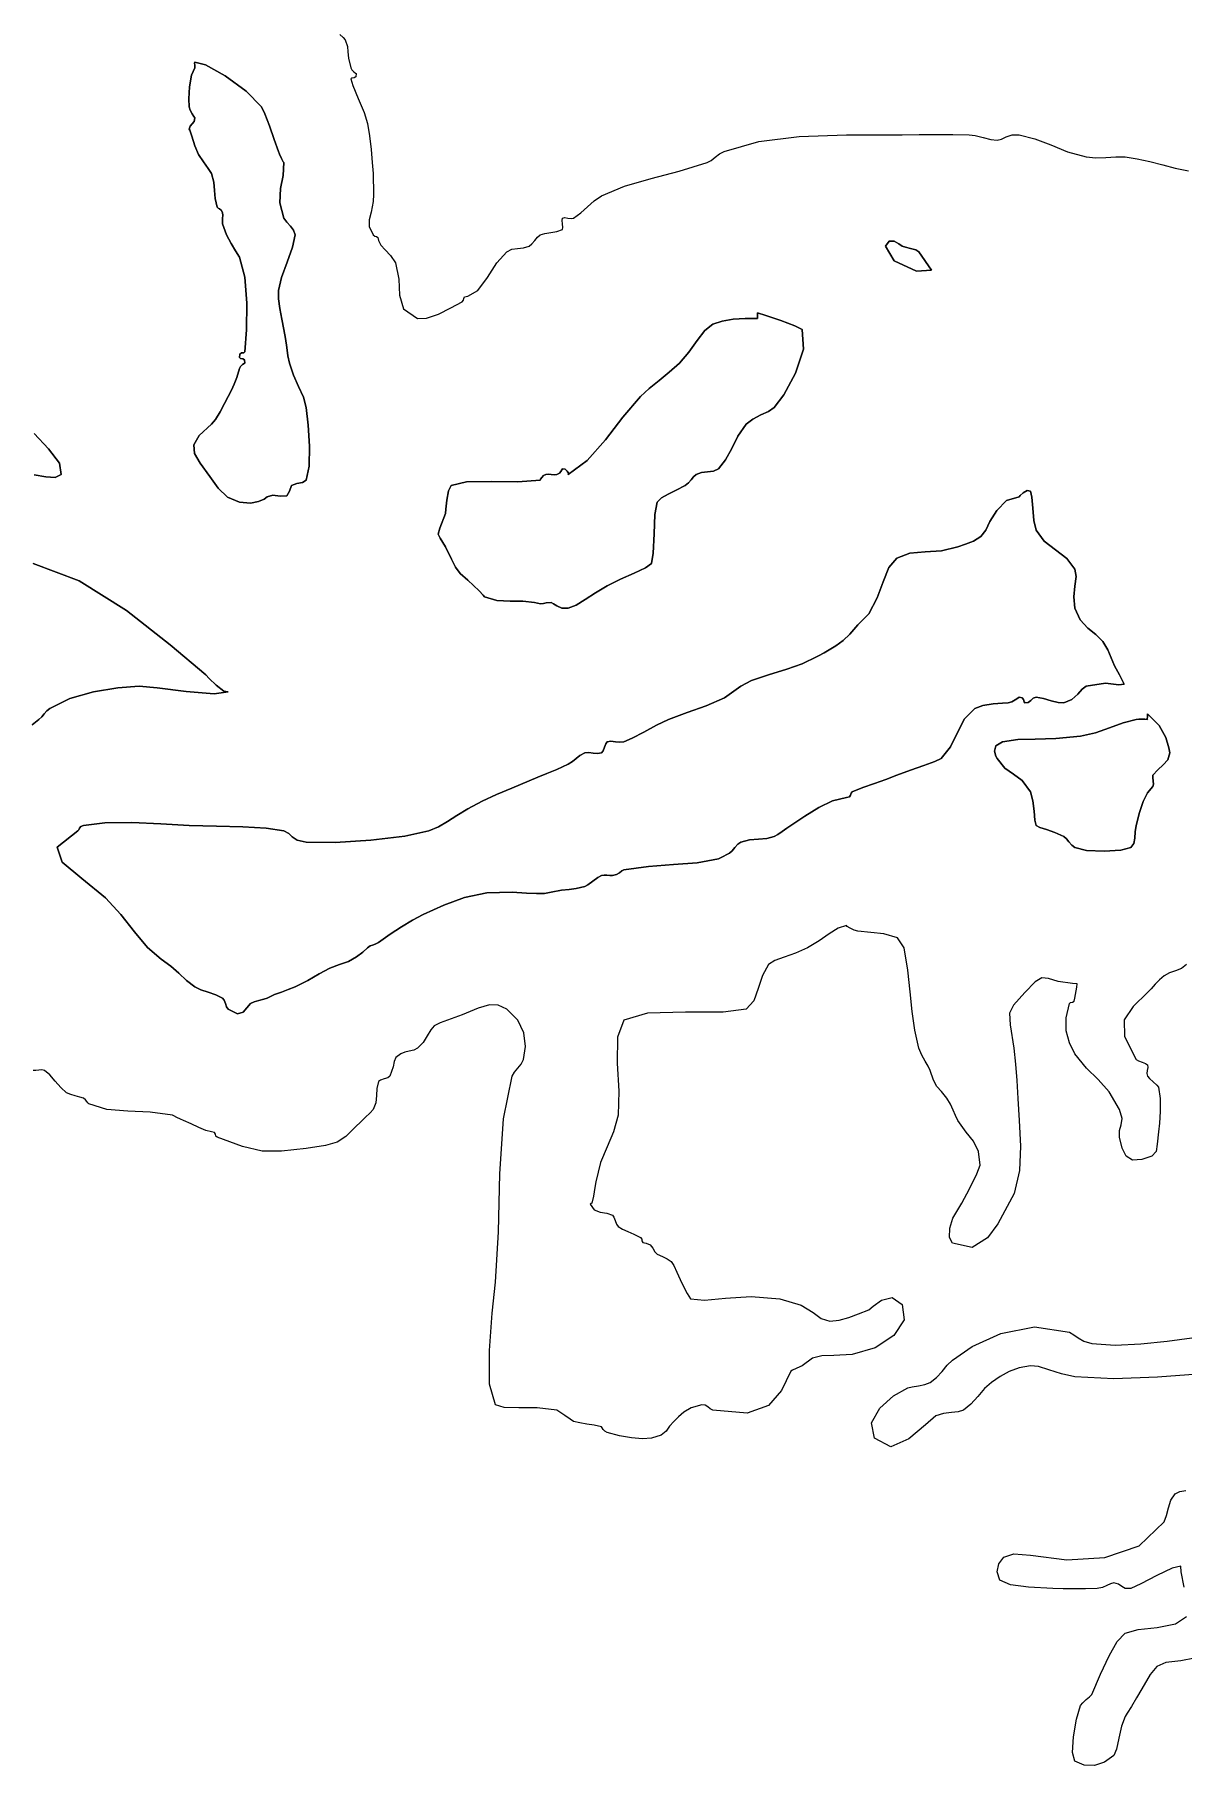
# Model space of a CAD drawing. Header units: inches. Extents: x 18 to 851, y -500 to 848.
# Drawn here: x 153.48 to 175.31, y 793.4 to 826.3 of the extents above; entities that cross this region are included whole.
import ezdxf

# ---------------------------------------------------------------- set-up
doc = ezdxf.new("R2010")
doc.units = ezdxf.units.IN
doc.header["$MEASUREMENT"] = 0
doc.layers.add('Layer 1', color=7, linetype='Continuous')

msp = doc.modelspace()

# ---------------------------------------------------------------- linework, layer by layer
at = {"layer": 'Layer 1', "lineweight": 0}
for points in [[(159.277, 826.297), (159.34, 826.241), (159.378, 826.194), (159.42, 826.072), (159.431, 825.969), (159.442, 825.846), (159.484, 825.665), (159.507, 825.625), (159.543, 825.588), (159.576, 825.562), (159.59, 825.559), (159.582, 825.496), (159.546, 825.476), (159.507, 825.471), (159.484, 825.453), (159.525, 825.328), (159.626, 825.084), (159.736, 824.813), (159.802, 824.605), (159.838, 824.374), (159.87, 824.115), (159.894, 823.864), (159.908, 823.653), (159.913, 823.522), (159.916, 823.388), (159.915, 823.254), (159.908, 823.123), (159.873, 822.92), (159.837, 822.775), (159.836, 822.646), (159.908, 822.488), (159.939, 822.464), (159.973, 822.459), (160, 822.442), (160.014, 822.382), (160.053, 822.294), (160.139, 822.205), (160.242, 822.099), (160.332, 821.958), (160.399, 821.647), (160.411, 821.345), (160.489, 821.084), (160.755, 820.9), (160.926, 820.904), (161.149, 820.983), (161.387, 821.1), (161.602, 821.217), (161.625, 821.246), (161.631, 821.28), (161.648, 821.309), (161.708, 821.323), (161.902, 821.434), (162.083, 821.677), (162.262, 821.955), (162.449, 822.17), (162.545, 822.215), (162.653, 822.231), (162.765, 822.243), (162.873, 822.276), (162.927, 822.32), (162.982, 822.383), (163.035, 822.445), (163.084, 822.488), (163.175, 822.518), (163.287, 822.534), (163.403, 822.553), (163.508, 822.594), (163.518, 822.631), (163.509, 822.697), (163.5, 822.763), (163.508, 822.806), (163.55, 822.817), (163.61, 822.809), (163.673, 822.799), (163.72, 822.806), (163.86, 822.908), (163.985, 823.022), (164.109, 823.134), (164.249, 823.229), (164.688, 823.413), (165.191, 823.559), (165.726, 823.699), (166.261, 823.864), (166.334, 823.905), (166.411, 823.965), (166.491, 824.027), (166.578, 824.076), (167.237, 824.266), (168.006, 824.359), (168.908, 824.391), (169.966, 824.394), (170.285, 824.395), (170.609, 824.397), (170.929, 824.397), (171.237, 824.394), (171.354, 824.376), (171.501, 824.339), (171.65, 824.303), (171.767, 824.288), (171.85, 824.31), (171.943, 824.353), (172.054, 824.39), (172.19, 824.394), (172.484, 824.317), (172.787, 824.198), (173.108, 824.07), (173.46, 823.97), (173.643, 823.954), (173.834, 823.961), (174.024, 823.973), (174.202, 823.97), (174.43, 823.936), (174.671, 823.881), (174.917, 823.818), (175.155, 823.759), (175.403, 823.707)], [(156.414, 824.923), (156.435, 824.857), (156.47, 824.792), (156.504, 824.739), (156.52, 824.711), (156.508, 824.645), (156.471, 824.598), (156.432, 824.554), (156.414, 824.5), (156.428, 824.479), (156.459, 824.384), (156.495, 824.267), (156.52, 824.182), (156.589, 824.018), (156.684, 823.875), (156.776, 823.754), (156.837, 823.653), (156.882, 823.489), (156.896, 823.334), (156.907, 823.179), (156.943, 823.018), (156.962, 822.998), (156.992, 822.985), (157.024, 822.962), (157.049, 822.912), (157.053, 822.86), (157.049, 822.806), (157.044, 822.751), (157.049, 822.7), (157.122, 822.493), (157.209, 822.324), (157.296, 822.184), (157.367, 822.064), (157.473, 821.685), (157.509, 821.191), (157.501, 820.685), (157.473, 820.265), (157.451, 820.25), (157.409, 820.244), (157.373, 820.221), (157.367, 820.159), (157.39, 820.141), (157.43, 820.136), (157.465, 820.116), (157.473, 820.053), (157.458, 820.046), (157.426, 820.024), (157.39, 819.99), (157.367, 819.947), (157.318, 819.776), (157.271, 819.649), (157.218, 819.539), (157.155, 819.417), (157.087, 819.287), (157.002, 819.128), (156.915, 818.981), (156.837, 818.888), (156.602, 818.674), (156.499, 818.499), (156.512, 818.333), (156.625, 818.147), (156.804, 817.895), (156.963, 817.672), (157.139, 817.501), (157.367, 817.406), (157.576, 817.39), (157.733, 817.418), (157.838, 817.467), (157.896, 817.512), (158.004, 817.541), (158.145, 817.525), (158.267, 817.528), (158.319, 817.618), (158.361, 817.728), (158.457, 817.765), (158.564, 817.782), (158.637, 817.829), (158.695, 818.092), (158.7, 818.471), (158.674, 818.873), (158.637, 819.206), (158.584, 819.403), (158.494, 819.608), (158.396, 819.824), (158.319, 820.053), (158.291, 820.192), (158.267, 820.35), (158.242, 820.518), (158.214, 820.688), (158.176, 820.888), (158.139, 821.087), (158.113, 821.272), (158.108, 821.429), (158.166, 821.681), (158.274, 821.973), (158.379, 822.257), (158.425, 822.488), (158.399, 822.576), (158.338, 822.654), (158.268, 822.729), (158.214, 822.806), (158.136, 823.101), (158.151, 823.368), (158.199, 823.618), (158.214, 823.864), (158.201, 823.878), (158.167, 823.943), (158.131, 824.022), (158.108, 824.076), (158.027, 824.304), (157.938, 824.561), (157.854, 824.787), (157.79, 824.923), (157.497, 825.222), (157.096, 825.512), (156.724, 825.719), (156.52, 825.771), (156.514, 825.751), (156.519, 825.718), (156.523, 825.685), (156.52, 825.665), (156.456, 825.525), (156.421, 825.302), (156.409, 825.075), (156.414, 824.923), (156.414, 824.923)], [(156.52, 825.665), (156.523, 825.685), (156.519, 825.718), (156.514, 825.751), (156.52, 825.771), (156.724, 825.719), (157.096, 825.512), (157.497, 825.222), (157.79, 824.923), (157.854, 824.787), (157.938, 824.561), (158.027, 824.304), (158.108, 824.076), (158.131, 824.022), (158.167, 823.943), (158.201, 823.878), (158.214, 823.864), (158.199, 823.618), (158.151, 823.368), (158.136, 823.101), (158.214, 822.806), (158.268, 822.729), (158.338, 822.654), (158.399, 822.576), (158.425, 822.488), (158.379, 822.257), (158.274, 821.973), (158.166, 821.681), (158.108, 821.429), (158.113, 821.272), (158.139, 821.087), (158.176, 820.888), (158.214, 820.688), (158.242, 820.518), (158.267, 820.35), (158.291, 820.192), (158.319, 820.053), (158.396, 819.824), (158.494, 819.608), (158.584, 819.403), (158.637, 819.206), (158.674, 818.873), (158.7, 818.471), (158.695, 818.092), (158.637, 817.829), (158.564, 817.782), (158.457, 817.765), (158.361, 817.728), (158.319, 817.618), (158.267, 817.528), (158.145, 817.525), (158.004, 817.541), (157.896, 817.512), (157.838, 817.467), (157.733, 817.418), (157.576, 817.39), (157.367, 817.406), (157.139, 817.501), (156.963, 817.672), (156.804, 817.895), (156.625, 818.147), (156.512, 818.333), (156.499, 818.499), (156.602, 818.674), (156.837, 818.888), (156.915, 818.981), (157.002, 819.128), (157.087, 819.287), (157.155, 819.417), (157.218, 819.539), (157.271, 819.649), (157.318, 819.776), (157.367, 819.947), (157.39, 819.99), (157.426, 820.024), (157.458, 820.046), (157.473, 820.053), (157.465, 820.116), (157.43, 820.136), (157.39, 820.141), (157.367, 820.159), (157.373, 820.221), (157.409, 820.244), (157.451, 820.25), (157.473, 820.265), (157.501, 820.685), (157.509, 821.191), (157.473, 821.685), (157.367, 822.064), (157.296, 822.184), (157.209, 822.324), (157.122, 822.493), (157.049, 822.7), (157.044, 822.751), (157.049, 822.806), (157.053, 822.86), (157.049, 822.912), (157.024, 822.962), (156.992, 822.985), (156.962, 822.998), (156.943, 823.018), (156.907, 823.179), (156.896, 823.334), (156.882, 823.489), (156.837, 823.653), (156.776, 823.754), (156.684, 823.875), (156.589, 824.018), (156.52, 824.182), (156.495, 824.267), (156.459, 824.384), (156.428, 824.479), (156.414, 824.5), (156.432, 824.554), (156.471, 824.598), (156.508, 824.645), (156.52, 824.711), (156.504, 824.739), (156.47, 824.792), (156.435, 824.857), (156.414, 824.923), (156.409, 825.075), (156.421, 825.302), (156.456, 825.525), (156.52, 825.665), (156.52, 825.665)], [(170.284, 822.17), (170.221, 822.202), (170.124, 822.231), (170.027, 822.257), (169.966, 822.276), (169.901, 822.318), (169.812, 822.368), (169.72, 822.372), (169.649, 822.276), (169.813, 821.995), (170.234, 821.801), (170.521, 821.818), (170.284, 822.17), (170.284, 822.17)], [(169.649, 822.276), (169.72, 822.372), (169.812, 822.368), (169.901, 822.318), (169.966, 822.276), (170.027, 822.257), (170.124, 822.231), (170.221, 822.202), (170.284, 822.17), (170.521, 821.818), (170.234, 821.801), (169.813, 821.995), (169.649, 822.276), (169.649, 822.276)], [(166.367, 820.794), (166.216, 820.672), (166.068, 820.482), (165.91, 820.262), (165.731, 820.053), (165.539, 819.878), (165.344, 819.721), (165.158, 819.571), (164.99, 819.417), (164.658, 819.026), (164.323, 818.593), (163.978, 818.202), (163.614, 817.935), (163.622, 817.961), (163.599, 818), (163.557, 818.033), (163.508, 818.041), (163.496, 818.025), (163.479, 817.993), (163.45, 817.958), (163.402, 817.935), (163.35, 817.931), (163.296, 817.936), (163.242, 817.94), (163.19, 817.935), (163.15, 817.913), (163.114, 817.876), (163.089, 817.843), (163.084, 817.829), (162.66, 817.798), (162.152, 817.803), (161.686, 817.795), (161.39, 817.724), (161.343, 817.621), (161.312, 817.446), (161.293, 817.278), (161.284, 817.194), (161.176, 816.914), (161.146, 816.798), (161.185, 816.722), (161.284, 816.559), (161.396, 816.328), (161.473, 816.172), (161.562, 816.05), (161.708, 815.923), (161.819, 815.827), (161.925, 815.722), (162.001, 815.638), (162.025, 815.606), (162.263, 815.538), (162.513, 815.524), (162.757, 815.525), (162.979, 815.5), (163.088, 815.479), (163.146, 815.481), (163.2, 815.493), (163.296, 815.5), (163.338, 815.479), (163.402, 815.435), (163.493, 815.396), (163.614, 815.394), (163.767, 815.451), (163.94, 815.556), (164.136, 815.685), (164.355, 815.817), (164.612, 815.943), (164.872, 816.057), (165.086, 816.158), (165.202, 816.241), (165.233, 816.442), (165.248, 816.805), (165.266, 817.177), (165.308, 817.406), (165.391, 817.492), (165.516, 817.563), (165.669, 817.635), (165.837, 817.724), (165.901, 817.775), (165.951, 817.833), (165.997, 817.889), (166.049, 817.935), (166.152, 817.972), (166.267, 817.983), (166.379, 817.997), (166.473, 818.041), (166.609, 818.212), (166.724, 818.43), (166.844, 818.665), (167.002, 818.888), (167.127, 818.988), (167.277, 819.067), (167.422, 819.135), (167.531, 819.206), (167.713, 819.447), (167.936, 819.859), (168.089, 820.314), (168.061, 820.688), (167.927, 820.759), (167.657, 820.863), (167.376, 820.959), (167.214, 821.006), (167.214, 820.989), (167.214, 820.953), (167.213, 820.917), (167.214, 820.9), (166.983, 820.898), (166.753, 820.885), (166.542, 820.852), (166.367, 820.794), (166.367, 820.794)], [(167.214, 820.9), (167.213, 820.917), (167.214, 820.953), (167.214, 820.989), (167.214, 821.006), (167.376, 820.959), (167.657, 820.863), (167.927, 820.759), (168.061, 820.688), (168.089, 820.314), (167.936, 819.859), (167.713, 819.447), (167.531, 819.206), (167.422, 819.135), (167.277, 819.067), (167.127, 818.988), (167.002, 818.888), (166.844, 818.665), (166.724, 818.43), (166.609, 818.212), (166.473, 818.041), (166.379, 817.997), (166.267, 817.983), (166.152, 817.972), (166.049, 817.935), (165.997, 817.889), (165.951, 817.833), (165.901, 817.775), (165.837, 817.724), (165.669, 817.635), (165.516, 817.563), (165.391, 817.492), (165.308, 817.406), (165.266, 817.177), (165.248, 816.805), (165.233, 816.442), (165.202, 816.241), (165.086, 816.158), (164.872, 816.057), (164.612, 815.943), (164.355, 815.817), (164.136, 815.685), (163.94, 815.556), (163.767, 815.451), (163.614, 815.394), (163.493, 815.396), (163.402, 815.435), (163.338, 815.479), (163.296, 815.5), (163.2, 815.493), (163.146, 815.481), (163.088, 815.479), (162.979, 815.5), (162.757, 815.525), (162.513, 815.524), (162.263, 815.538), (162.025, 815.606), (162.001, 815.638), (161.925, 815.722), (161.819, 815.827), (161.708, 815.923), (161.562, 816.05), (161.473, 816.172), (161.396, 816.328), (161.284, 816.559), (161.185, 816.722), (161.146, 816.798), (161.176, 816.914), (161.284, 817.194), (161.293, 817.278), (161.312, 817.446), (161.343, 817.621), (161.39, 817.724), (161.686, 817.795), (162.152, 817.803), (162.66, 817.798), (163.084, 817.829), (163.089, 817.843), (163.114, 817.876), (163.15, 817.913), (163.19, 817.935), (163.242, 817.94), (163.296, 817.936), (163.35, 817.931), (163.402, 817.935), (163.45, 817.958), (163.479, 817.993), (163.496, 818.025), (163.508, 818.041), (163.557, 818.033), (163.599, 818), (163.622, 817.961), (163.614, 817.935), (163.978, 818.202), (164.323, 818.593), (164.658, 819.026), (164.99, 819.417), (165.158, 819.571), (165.344, 819.721), (165.539, 819.878), (165.731, 820.053), (165.91, 820.262), (166.068, 820.482), (166.216, 820.672), (166.367, 820.794), (166.542, 820.852), (166.753, 820.885), (166.983, 820.898), (167.214, 820.9), (167.214, 820.9)], [(153.466, 817.928), (153.687, 817.89), (153.869, 817.875), (153.979, 817.935), (153.949, 818.15), (153.742, 818.422), (153.468, 818.714)], [(153.468, 818.714), (153.742, 818.422), (153.949, 818.15), (153.979, 817.935), (153.869, 817.875), (153.687, 817.89), (153.466, 817.928)], [(171.555, 816.876), (171.458, 816.753), (171.318, 816.669), (171.165, 816.609), (171.025, 816.559), (170.714, 816.481), (170.402, 816.463), (170.11, 816.439), (169.861, 816.347), (169.711, 816.165), (169.6, 815.896), (169.486, 815.587), (169.331, 815.288), (169.289, 815.24), (169.231, 815.185), (169.17, 815.129), (169.12, 815.076), (168.968, 814.897), (168.845, 814.778), (168.701, 814.676), (168.484, 814.547), (168.377, 814.488), (168.263, 814.43), (168.153, 814.378), (168.061, 814.335), (167.774, 814.232), (167.423, 814.126), (167.099, 814.019), (166.896, 813.912), (166.589, 813.69), (166.242, 813.534), (165.878, 813.409), (165.52, 813.276), (165.295, 813.168), (165.052, 813.039), (164.831, 812.922), (164.672, 812.853), (164.596, 812.846), (164.513, 812.855), (164.43, 812.864), (164.355, 812.853), (164.33, 812.817), (164.306, 812.75), (164.279, 812.681), (164.249, 812.641), (164.175, 812.629), (164.091, 812.64), (164.006, 812.651), (163.931, 812.641), (163.841, 812.593), (163.769, 812.538), (163.698, 812.481), (163.614, 812.429), (163.4, 812.328), (163.211, 812.248), (163.038, 812.18), (162.873, 812.112), (162.548, 811.975), (162.255, 811.851), (161.98, 811.725), (161.708, 811.582), (161.5, 811.455), (161.321, 811.339), (161.15, 811.238), (160.967, 811.159), (160.515, 811.062), (159.867, 810.983), (159.186, 810.94), (158.637, 810.947), (158.463, 810.986), (158.372, 811.047), (158.307, 811.112), (158.214, 811.159), (157.874, 811.209), (157.433, 811.234), (156.932, 811.248), (156.414, 811.265), (155.877, 811.293), (155.322, 811.318), (154.81, 811.316), (154.402, 811.265), (154.352, 811.241), (154.33, 811.21), (154.317, 811.181), (154.296, 811.159), (153.907, 810.853), (153.998, 810.565), (154.371, 810.258), (154.826, 809.888), (155.113, 809.571), (155.372, 809.242), (155.622, 808.945), (155.884, 808.724), (156.067, 808.591), (156.218, 808.454), (156.361, 808.319), (156.52, 808.194), (156.633, 808.139), (156.773, 808.093), (156.919, 808.045), (157.049, 807.982), (157.078, 807.942), (157.101, 807.879), (157.125, 807.814), (157.155, 807.771), (157.331, 807.684), (157.439, 807.712), (157.511, 807.797), (157.579, 807.876), (157.65, 807.912), (157.74, 807.937), (157.829, 807.959), (157.896, 807.982), (158.035, 808.047), (158.167, 808.096), (158.297, 808.142), (158.425, 808.194), (158.667, 808.318), (158.885, 808.442), (159.084, 808.548), (159.272, 808.618), (159.44, 808.68), (159.591, 808.766), (159.714, 808.857), (159.802, 808.936), (159.855, 808.975), (159.899, 808.99), (159.947, 809.005), (160.014, 809.041), (160.236, 809.194), (160.451, 809.337), (160.659, 809.465), (160.861, 809.57), (161.253, 809.747), (161.646, 809.891), (162.07, 809.98), (162.555, 809.994), (162.822, 809.978), (163.016, 809.968), (163.165, 809.972), (163.296, 809.994), (163.492, 810.033), (163.635, 810.048), (163.768, 810.062), (163.931, 810.1), (163.993, 810.137), (164.084, 810.204), (164.179, 810.272), (164.249, 810.312), (164.299, 810.318), (164.354, 810.317), (164.409, 810.312), (164.461, 810.312), (164.535, 810.329), (164.592, 810.363), (164.637, 810.398), (164.672, 810.417), (165.142, 810.485), (165.616, 810.518), (166.069, 810.553), (166.473, 810.629), (166.496, 810.642), (166.561, 810.674), (166.634, 810.71), (166.684, 810.735), (166.732, 810.778), (166.785, 810.843), (166.841, 810.907), (166.896, 810.947), (167.064, 810.989), (167.232, 811.002), (167.391, 811.015), (167.531, 811.053), (167.598, 811.092), (167.684, 811.151), (167.772, 811.214), (167.849, 811.265), (168.116, 811.438), (168.378, 811.605), (168.64, 811.734), (168.908, 811.794), (168.965, 811.81), (168.985, 811.841), (168.993, 811.875), (169.014, 811.9), (169.218, 811.982), (169.437, 812.061), (169.656, 812.139), (169.861, 812.218), (170.122, 812.316), (170.377, 812.402), (170.586, 812.476), (170.708, 812.535), (170.885, 812.756), (171.013, 813.027), (171.146, 813.29), (171.343, 813.488), (171.498, 813.544), (171.693, 813.575), (171.872, 813.589), (171.979, 813.594), (172.048, 813.612), (172.111, 813.648), (172.161, 813.683), (172.19, 813.7), (172.248, 813.69), (172.271, 813.655), (172.281, 813.616), (172.296, 813.594), (172.36, 813.6), (172.409, 813.639), (172.455, 813.682), (172.508, 813.7), (172.652, 813.677), (172.796, 813.635), (172.928, 813.6), (173.037, 813.594), (173.187, 813.655), (173.301, 813.756), (173.388, 813.854), (173.46, 813.912), (173.827, 813.968), (174.079, 813.939), (174.181, 813.949), (174.096, 814.124), (174.002, 814.296), (173.938, 814.451), (173.874, 814.601), (173.778, 814.759), (173.647, 814.891), (173.493, 815.016), (173.349, 815.171), (173.249, 815.394), (173.229, 815.607), (173.249, 815.814), (173.269, 815.996), (173.249, 816.135), (173.093, 816.335), (172.879, 816.501), (172.665, 816.669), (172.508, 816.876), (172.464, 817.06), (172.445, 817.292), (172.431, 817.503), (172.402, 817.618), (172.34, 817.628), (172.267, 817.589), (172.208, 817.538), (172.19, 817.512), (171.947, 817.438), (171.761, 817.253), (171.63, 817.038), (171.555, 816.876), (171.555, 816.876)], [(172.19, 817.512), (172.208, 817.538), (172.267, 817.589), (172.34, 817.628), (172.402, 817.618), (172.431, 817.503), (172.445, 817.292), (172.464, 817.06), (172.508, 816.876), (172.665, 816.669), (172.879, 816.501), (173.093, 816.335), (173.249, 816.135), (173.269, 815.996), (173.249, 815.814), (173.229, 815.607), (173.249, 815.394), (173.349, 815.171), (173.493, 815.016), (173.647, 814.891), (173.778, 814.759), (173.874, 814.601), (173.938, 814.451), (174.002, 814.296), (174.096, 814.124), (174.181, 813.949), (174.079, 813.939), (173.827, 813.968), (173.46, 813.912), (173.388, 813.854), (173.301, 813.756), (173.187, 813.655), (173.037, 813.594), (172.928, 813.6), (172.796, 813.635), (172.652, 813.677), (172.508, 813.7), (172.455, 813.682), (172.409, 813.639), (172.36, 813.6), (172.296, 813.594), (172.281, 813.616), (172.271, 813.655), (172.248, 813.69), (172.19, 813.7), (172.161, 813.683), (172.111, 813.648), (172.048, 813.612), (171.979, 813.594), (171.872, 813.589), (171.693, 813.575), (171.498, 813.544), (171.343, 813.488), (171.146, 813.29), (171.013, 813.027), (170.885, 812.756), (170.708, 812.535), (170.586, 812.476), (170.377, 812.402), (170.122, 812.316), (169.861, 812.218), (169.656, 812.139), (169.437, 812.061), (169.218, 811.982), (169.014, 811.9), (168.993, 811.875), (168.985, 811.841), (168.965, 811.81), (168.908, 811.794), (168.64, 811.734), (168.378, 811.605), (168.116, 811.438), (167.849, 811.265), (167.772, 811.214), (167.684, 811.151), (167.598, 811.092), (167.531, 811.053), (167.391, 811.015), (167.232, 811.002), (167.064, 810.989), (166.896, 810.947), (166.841, 810.907), (166.785, 810.843), (166.732, 810.778), (166.684, 810.735), (166.634, 810.71), (166.561, 810.674), (166.496, 810.642), (166.473, 810.629), (166.069, 810.553), (165.616, 810.518), (165.142, 810.485), (164.672, 810.417), (164.637, 810.398), (164.592, 810.363), (164.535, 810.329), (164.461, 810.312), (164.409, 810.312), (164.354, 810.317), (164.299, 810.318), (164.249, 810.312), (164.179, 810.272), (164.084, 810.204), (163.993, 810.137), (163.931, 810.1), (163.768, 810.062), (163.635, 810.048), (163.492, 810.033), (163.296, 809.994), (163.165, 809.972), (163.016, 809.968), (162.822, 809.978), (162.555, 809.994), (162.07, 809.98), (161.646, 809.891), (161.253, 809.747), (160.861, 809.57), (160.659, 809.465), (160.451, 809.337), (160.236, 809.194), (160.014, 809.041), (159.947, 809.005), (159.899, 808.99), (159.855, 808.975), (159.802, 808.936), (159.714, 808.857), (159.591, 808.766), (159.44, 808.68), (159.272, 808.618), (159.084, 808.548), (158.885, 808.442), (158.667, 808.318), (158.425, 808.194), (158.297, 808.142), (158.167, 808.096), (158.035, 808.047), (157.896, 807.982), (157.829, 807.959), (157.74, 807.937), (157.65, 807.912), (157.579, 807.876), (157.511, 807.797), (157.439, 807.712), (157.331, 807.684), (157.155, 807.771), (157.125, 807.814), (157.101, 807.879), (157.078, 807.942), (157.049, 807.982), (156.919, 808.045), (156.773, 808.093), (156.633, 808.139), (156.52, 808.194), (156.361, 808.319), (156.218, 808.454), (156.067, 808.591), (155.884, 808.724), (155.622, 808.945), (155.372, 809.242), (155.113, 809.571), (154.826, 809.888), (154.371, 810.258), (153.998, 810.565), (153.907, 810.853), (154.296, 811.159), (154.317, 811.181), (154.33, 811.21), (154.352, 811.241), (154.402, 811.265), (154.81, 811.316), (155.322, 811.318), (155.877, 811.293), (156.414, 811.265), (156.932, 811.248), (157.433, 811.234), (157.874, 811.209), (158.214, 811.159), (158.307, 811.112), (158.372, 811.047), (158.463, 810.986), (158.637, 810.947), (159.186, 810.94), (159.867, 810.983), (160.515, 811.062), (160.967, 811.159), (161.15, 811.238), (161.321, 811.339), (161.5, 811.455), (161.708, 811.582), (161.98, 811.725), (162.255, 811.851), (162.548, 811.975), (162.873, 812.112), (163.038, 812.18), (163.211, 812.248), (163.4, 812.328), (163.614, 812.429), (163.698, 812.481), (163.769, 812.538), (163.841, 812.593), (163.931, 812.641), (164.006, 812.651), (164.091, 812.64), (164.175, 812.629), (164.249, 812.641), (164.279, 812.681), (164.306, 812.75), (164.33, 812.817), (164.355, 812.853), (164.43, 812.864), (164.513, 812.855), (164.596, 812.846), (164.672, 812.853), (164.831, 812.922), (165.052, 813.039), (165.295, 813.168), (165.52, 813.276), (165.878, 813.409), (166.242, 813.534), (166.589, 813.69), (166.896, 813.912), (167.099, 814.019), (167.423, 814.126), (167.774, 814.232), (168.061, 814.335), (168.153, 814.378), (168.263, 814.43), (168.377, 814.488), (168.484, 814.547), (168.701, 814.676), (168.845, 814.778), (168.968, 814.897), (169.12, 815.076), (169.17, 815.129), (169.231, 815.185), (169.289, 815.24), (169.331, 815.288), (169.486, 815.587), (169.6, 815.896), (169.711, 816.165), (169.861, 816.347), (170.11, 816.439), (170.402, 816.463), (170.714, 816.481), (171.025, 816.559), (171.165, 816.609), (171.318, 816.669), (171.458, 816.753), (171.555, 816.876), (171.63, 817.038), (171.761, 817.253), (171.947, 817.438), (172.19, 817.512), (172.19, 817.512)], [(153.429, 813.173), (153.555, 813.276), (153.611, 813.33), (153.66, 813.386), (153.71, 813.44), (153.767, 813.488), (154.147, 813.675), (154.597, 813.803), (155.055, 813.88), (155.461, 813.912), (155.803, 813.879), (156.358, 813.811), (156.889, 813.767), (157.155, 813.806), (157.069, 813.815), (156.928, 813.927), (156.795, 814.057), (156.731, 814.124), (156.052, 814.697), (155.219, 815.347), (154.322, 815.914), (153.449, 816.241)], [(153.449, 816.241), (154.322, 815.914), (155.219, 815.347), (156.052, 814.697), (156.731, 814.124), (156.795, 814.057), (156.928, 813.927), (157.069, 813.815), (157.155, 813.806), (156.889, 813.767), (156.358, 813.811), (155.803, 813.879), (155.461, 813.912), (155.055, 813.88), (154.597, 813.803), (154.147, 813.675), (153.767, 813.488), (153.71, 813.44), (153.66, 813.386), (153.611, 813.33), (153.555, 813.276), (153.429, 813.173)], [(174.414, 813.276), (174.163, 813.213), (173.906, 813.12), (173.638, 813.026), (173.354, 812.959), (172.885, 812.913), (172.493, 812.903), (172.161, 812.896), (171.873, 812.853), (171.743, 812.775), (171.717, 812.673), (171.742, 812.581), (171.767, 812.535), (171.918, 812.351), (172.081, 812.241), (172.245, 812.12), (172.402, 811.9), (172.45, 811.733), (172.471, 811.536), (172.484, 811.362), (172.508, 811.265), (172.581, 811.224), (172.708, 811.185), (172.867, 811.132), (173.037, 811.053), (173.086, 811.011), (173.134, 810.952), (173.187, 810.891), (173.249, 810.841), (173.47, 810.789), (173.801, 810.775), (174.12, 810.795), (174.308, 810.841), (174.367, 810.918), (174.388, 811.021), (174.395, 811.139), (174.414, 811.265), (174.478, 811.508), (174.545, 811.716), (174.626, 811.884), (174.731, 812.006), (174.742, 812.045), (174.735, 812.107), (174.726, 812.172), (174.731, 812.218), (174.821, 812.322), (174.926, 812.414), (175.013, 812.513), (175.049, 812.641), (175.035, 812.741), (174.976, 812.934), (174.847, 813.166), (174.625, 813.382), (174.628, 813.363), (174.625, 813.328), (174.622, 813.293), (174.625, 813.276), (174.578, 813.283), (174.52, 813.285), (174.462, 813.282), (174.414, 813.276), (174.414, 813.276)], [(174.625, 813.276), (174.622, 813.293), (174.625, 813.328), (174.628, 813.363), (174.625, 813.382), (174.847, 813.166), (174.976, 812.934), (175.035, 812.741), (175.049, 812.641), (175.013, 812.513), (174.926, 812.414), (174.821, 812.322), (174.731, 812.218), (174.726, 812.172), (174.735, 812.107), (174.742, 812.045), (174.731, 812.006), (174.626, 811.884), (174.545, 811.716), (174.478, 811.508), (174.414, 811.265), (174.395, 811.139), (174.388, 811.021), (174.367, 810.918), (174.308, 810.841), (174.12, 810.795), (173.801, 810.775), (173.47, 810.789), (173.249, 810.841), (173.187, 810.891), (173.134, 810.952), (173.086, 811.011), (173.037, 811.053), (172.867, 811.132), (172.708, 811.185), (172.581, 811.224), (172.508, 811.265), (172.484, 811.362), (172.471, 811.536), (172.45, 811.733), (172.402, 811.9), (172.245, 812.12), (172.081, 812.241), (171.918, 812.351), (171.767, 812.535), (171.742, 812.581), (171.717, 812.673), (171.743, 812.775), (171.873, 812.853), (172.161, 812.896), (172.493, 812.903), (172.885, 812.913), (173.354, 812.959), (173.638, 813.026), (173.906, 813.12), (174.163, 813.213), (174.414, 813.276), (174.462, 813.282), (174.52, 813.285), (174.578, 813.283), (174.625, 813.276), (174.625, 813.276)], [(175.366, 808.618), (175.271, 808.547), (175.161, 808.501), (175.047, 808.46), (174.943, 808.406), (174.853, 808.33), (174.77, 808.244), (174.694, 808.16), (174.625, 808.088), (174.352, 807.824), (174.186, 807.567), (174.187, 807.254), (174.414, 806.817), (174.456, 806.79), (174.523, 806.763), (174.589, 806.737), (174.625, 806.712), (174.631, 806.663), (174.623, 806.604), (174.616, 806.547), (174.625, 806.5), (174.667, 806.454), (174.737, 806.389), (174.805, 806.327), (174.837, 806.288), (174.865, 806.071), (174.867, 805.829), (174.854, 805.604), (174.837, 805.441), (174.813, 805.206), (174.789, 805.065), (174.709, 804.98), (174.52, 804.912), (174.341, 804.901), (174.223, 804.979), (174.147, 805.13), (174.096, 805.335), (174.097, 805.462), (174.127, 805.571), (174.143, 805.694), (174.096, 805.865), (173.899, 806.201), (173.688, 806.435), (173.469, 806.648), (173.249, 806.923), (173.142, 807.131), (173.082, 807.36), (173.079, 807.609), (173.143, 807.876), (173.165, 807.895), (173.199, 807.904), (173.232, 807.926), (173.249, 807.982), (173.282, 808.188), (173.293, 808.25), (173.204, 808.257), (172.931, 808.3), (172.745, 808.352), (172.62, 808.365), (172.492, 808.293), (172.296, 808.088), (172.081, 807.847), (172.002, 807.695), (172.017, 807.475), (172.084, 807.029), (172.118, 806.726), (172.142, 806.418), (172.163, 806.072), (172.19, 805.653), (172.213, 805.169), (172.192, 804.705), (172.09, 804.265), (171.873, 803.853), (171.78, 803.689), (171.583, 803.422), (171.292, 803.238), (170.919, 803.324), (170.866, 803.432), (170.871, 803.608), (170.926, 803.8), (171.025, 803.959), (171.099, 804.086), (171.243, 804.356), (171.384, 804.639), (171.449, 804.806), (171.416, 805.067), (171.317, 805.259), (171.179, 805.436), (171.025, 805.653), (170.979, 805.747), (170.933, 805.854), (170.88, 805.966), (170.813, 806.077), (170.71, 806.206), (170.626, 806.304), (170.557, 806.421), (170.496, 806.606), (170.459, 806.69), (170.401, 806.785), (170.337, 806.896), (170.284, 807.029), (170.206, 807.373), (170.157, 807.727), (170.118, 808.102), (170.072, 808.512), (170.002, 808.934), (169.878, 809.129), (169.613, 809.201), (169.12, 809.253), (169.052, 809.273), (168.977, 809.308), (168.919, 809.342), (168.908, 809.359), (168.747, 809.308), (168.577, 809.202), (168.387, 809.069), (168.167, 808.936), (167.936, 808.834), (167.722, 808.761), (167.544, 808.695), (167.425, 808.618), (167.307, 808.412), (167.229, 808.163), (167.143, 807.93), (167.002, 807.771), (166.562, 807.713), (165.845, 807.717), (165.123, 807.695), (164.672, 807.559), (164.556, 807.236), (164.549, 806.744), (164.578, 806.21), (164.566, 805.759), (164.481, 805.437), (164.358, 805.153), (164.233, 804.854), (164.143, 804.488), (164.126, 804.381), (164.097, 804.216), (164.064, 804.082), (164.037, 804.065), (164.112, 803.957), (164.227, 803.914), (164.353, 803.894), (164.461, 803.853), (164.483, 803.816), (164.51, 803.752), (164.538, 803.685), (164.566, 803.641), (164.65, 803.587), (164.751, 803.544), (164.866, 803.497), (164.99, 803.43), (165.014, 803.398), (165.019, 803.365), (165.036, 803.338), (165.096, 803.324), (165.175, 803.292), (165.223, 803.228), (165.261, 803.159), (165.308, 803.112), (165.406, 803.07), (165.496, 803.027), (165.571, 802.974), (165.625, 802.9), (165.682, 802.773), (165.777, 802.564), (165.875, 802.364), (165.943, 802.265), (166.208, 802.239), (166.607, 802.277), (167.097, 802.309), (167.637, 802.265), (168.045, 802.143), (168.274, 802.005), (168.423, 801.891), (168.59, 801.841), (168.768, 801.859), (168.948, 801.911), (169.135, 801.98), (169.331, 802.053), (169.41, 802.123), (169.573, 802.241), (169.773, 802.292), (169.966, 802.159), (170.005, 801.864), (169.806, 801.569), (169.45, 801.331), (169.014, 801.206), (168.666, 801.185), (168.437, 801.179), (168.258, 801.134), (168.061, 800.994), (168.019, 800.972), (167.95, 800.941), (167.883, 800.911), (167.849, 800.888), (167.67, 800.522), (167.423, 800.237), (167.018, 800.092), (166.367, 800.147), (166.315, 800.173), (166.269, 800.212), (166.218, 800.246), (166.155, 800.253), (165.956, 800.194), (165.817, 800.112), (165.715, 800.021), (165.625, 799.936), (165.544, 799.842), (165.48, 799.751), (165.383, 799.674), (165.202, 799.618), (165.029, 799.606), (164.822, 799.622), (164.593, 799.662), (164.355, 799.724), (164.31, 799.749), (164.281, 799.783), (164.264, 799.813), (164.249, 799.83), (164.113, 799.861), (163.973, 799.883), (163.838, 799.905), (163.72, 799.936), (163.652, 799.976), (163.555, 800.045), (163.46, 800.113), (163.402, 800.147), (163.026, 800.192), (162.677, 800.194), (162.399, 800.198), (162.237, 800.253), (162.123, 800.643), (162.119, 801.286), (162.173, 801.995), (162.237, 802.583), (162.293, 803.541), (162.32, 804.639), (162.385, 805.688), (162.555, 806.5), (162.599, 806.575), (162.66, 806.647), (162.721, 806.726), (162.767, 806.817), (162.808, 807.064), (162.776, 807.32), (162.661, 807.562), (162.449, 807.771), (162.288, 807.85), (162.12, 807.854), (161.905, 807.79), (161.602, 807.665), (161.465, 807.612), (161.322, 807.561), (161.186, 807.509), (161.072, 807.453), (161.006, 807.38), (160.938, 807.265), (160.858, 807.138), (160.755, 807.029), (160.681, 806.992), (160.597, 806.97), (160.512, 806.951), (160.437, 806.923), (160.34, 806.852), (160.309, 806.779), (160.289, 806.672), (160.226, 806.5), (160.186, 806.469), (160.117, 806.444), (160.05, 806.42), (160.014, 806.394), (159.982, 806.263), (159.974, 806.127), (159.959, 805.993), (159.908, 805.865), (159.853, 805.803), (159.761, 805.711), (159.663, 805.617), (159.59, 805.547), (159.388, 805.349), (159.223, 805.24), (159.002, 805.179), (158.637, 805.124), (158.171, 805.07), (157.8, 805.075), (157.424, 805.158), (156.943, 805.335), (156.923, 805.359), (156.915, 805.393), (156.895, 805.425), (156.837, 805.441), (156.73, 805.467), (156.595, 805.523), (156.448, 805.591), (156.308, 805.653), (156.248, 805.68), (156.179, 805.715), (156.122, 805.746), (156.096, 805.759), (155.673, 805.815), (155.249, 805.83), (154.851, 805.862), (154.508, 805.971), (154.487, 805.99), (154.468, 806.019), (154.442, 806.049), (154.402, 806.077), (154.334, 806.1), (154.249, 806.122), (154.162, 806.147), (154.084, 806.183), (153.973, 806.28), (153.868, 806.405), (153.766, 806.525), (153.661, 806.606), (153.612, 806.615), (153.557, 806.61), (153.5, 806.604), (153.449, 806.606)], [(175.583, 800.834), (174.819, 800.774), (173.985, 800.745), (173.249, 800.782), (172.99, 800.838), (172.754, 800.914), (172.554, 800.976), (172.402, 800.994), (172.188, 800.951), (172, 800.881), (171.828, 800.788), (171.661, 800.677), (171.529, 800.558), (171.401, 800.411), (171.27, 800.264), (171.131, 800.147), (171.031, 800.114), (170.899, 800.102), (170.752, 800.085), (170.602, 800.041), (170.405, 799.872), (170.094, 799.606), (169.746, 799.453), (169.437, 799.618), (169.381, 799.911), (169.537, 800.188), (169.801, 800.418), (170.072, 800.571), (170.156, 800.592), (170.275, 800.612), (170.398, 800.638), (170.496, 800.677), (170.615, 800.772), (170.722, 800.886), (170.822, 801.001), (170.919, 801.1), (171.294, 801.36), (171.837, 801.607), (172.478, 801.733), (173.143, 801.629), (173.227, 801.583), (173.312, 801.521), (173.418, 801.462), (173.566, 801.418), (174.015, 801.383), (174.502, 801.407), (174.998, 801.463), (175.472, 801.523)], [(175.322, 796.781), (175.265, 797.074), (175.261, 797.183), (175.098, 797.146), (174.806, 797.004), (174.503, 796.846), (174.308, 796.759), (174.205, 796.761), (174.136, 796.799), (174.073, 796.843), (173.99, 796.865), (173.926, 796.849), (173.854, 796.813), (173.771, 796.777), (173.672, 796.759), (173.451, 796.753), (173.234, 796.75), (173.024, 796.752), (172.825, 796.759), (172.365, 796.784), (172.026, 796.826), (171.823, 796.915), (171.767, 797.077), (171.801, 797.227), (171.897, 797.353), (172.087, 797.42), (172.402, 797.395), (173.095, 797.303), (173.817, 797.345), (174.467, 797.569), (174.943, 798.029), (174.989, 798.148), (175.025, 798.291), (175.073, 798.436), (175.155, 798.559), (175.244, 798.604), (175.358, 798.619)], [(175.522, 795.435), (175.261, 795.382), (174.977, 795.354), (174.804, 795.277), (174.675, 795.121), (174.52, 794.853), (174.417, 794.678), (174.32, 794.516), (174.242, 794.39), (174.202, 794.324), (174.134, 794.142), (174.083, 793.912), (174.04, 793.702), (173.99, 793.583), (173.812, 793.458), (173.619, 793.396), (173.426, 793.401), (173.249, 793.477), (173.203, 793.639), (173.219, 793.94), (173.276, 794.274), (173.354, 794.536), (173.396, 794.588), (173.462, 794.646), (173.527, 794.701), (173.566, 794.747), (173.735, 795.133), (173.896, 795.479), (174.05, 795.75), (174.202, 795.912), (174.448, 795.977), (174.809, 796.02), (175.158, 796.087), (175.366, 796.229)]]:
    msp.add_lwpolyline(points, dxfattribs=at)

doc.saveas('drawing.dxf')
